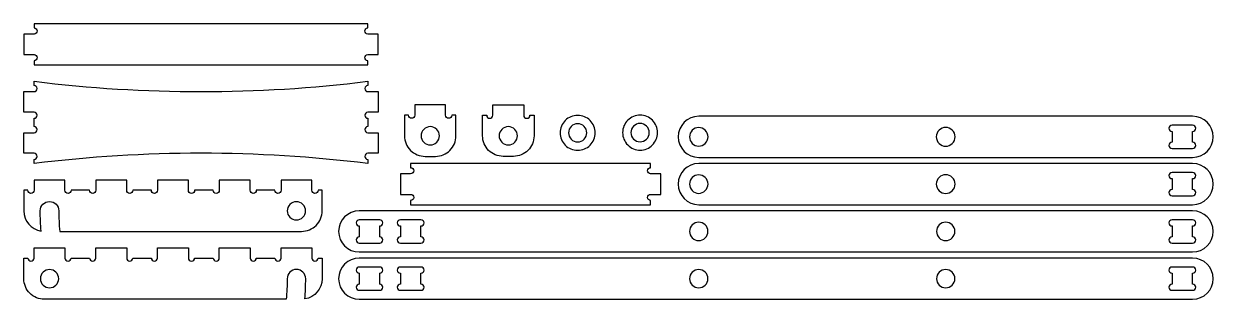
# Model space of a CAD drawing. Extents: x 8 to 1164, y 8 to 276.
import ezdxf

# ---------------------------------------------------------------- set-up
doc = ezdxf.new("R2010")
doc.units = 0
doc.layers.get('0').update_dxf_attribs({"linetype": 'CONTINUOUS'})
doc.layers.add('BLIND_SOCKETS', color=1, linetype='CONTINUOUS')

msp = doc.modelspace()

# ---------------------------------------------------------------- linework, layer by layer
for points in [[(8, 246), (18, 246, -1), (18, 240), (18, 236), (342.4, 236), (342.4, 240, -1), (342.4, 246), (352.4, 246), (352.4, 266), (342.4, 266, -1), (342.4, 272), (342.4, 276), (18, 276), (18, 272, -1), (18, 266), (8, 266)], [(8, 150), (8, 170), (18, 170, 1), (18, 176), (18, 180), (18, 184, 1), (18, 190), (8, 190), (8, 210), (18, 210, 1), (18, 216), (18, 220, 0.061652), (342.4, 220), (342.4, 216, 1), (342.4, 210), (352.4, 210), (352.4, 190), (342.4, 190, 1), (342.4, 184), (342.4, 180), (342.4, 176, 1), (342.4, 170), (352.4, 170), (352.4, 150), (342.4, 150, 1), (342.4, 144), (342.4, 140, 0.061652), (18, 140), (18, 144, 1), (18, 150)], [(398, 147), (408, 147, 0.414214), (428, 167), (428, 187), (424, 187, -1), (418, 187), (418, 197), (388, 197), (388, 187, -1), (382, 187), (378, 187), (378, 167, 0.414214)], [(473.9, 147, -0.414214), (453.9, 167), (453.9, 187), (457.9, 187, 1), (463.9, 187), (463.9, 197), (493.9, 197), (493.9, 187, 1), (499.9, 187), (503.9, 187), (503.9, 167, -0.414214), (483.9, 147)], [(546.3, 186.9, 0.414214), (529.3, 169.9, 0.414214), (546.3, 152.9, 0.414214), (563.3, 169.9, 0.414214)], [(607, 187.1, 0.414214), (590, 170.1, 0.414214), (607, 153.1, 0.414214), (624, 170.1, 0.414214)], [(664, 186, 1), (664, 146), (1144, 146, 1), (1144, 186)], [(546.3, 178.8, 0.414214), (537.4, 169.9, 0.414214), (546.3, 161, 0.414214), (555.2, 169.9, 0.414214)], [(607, 179, 0.414214), (598.1, 170.1, 0.414214), (607, 161.2, 0.414214), (615.9, 170.1, 0.414214)], [(664, 175, 0.414214), (655, 166, 0.414214), (664, 157, 0.414214), (673, 166, 0.414214)], [(904, 175.1, 0.414214), (894.9, 166, 0.414214), (904, 156.9, 0.414214), (913.1, 166, 0.414214)], [(384, 100), (617.2, 100), (617.2, 104, -1), (617.2, 110), (627.2, 110), (627.2, 130), (617.2, 130, -1), (617.2, 136), (617.2, 140), (384, 140), (384, 136, -1), (384, 130), (374, 130), (374, 110), (384, 110, -1), (384, 104)], [(664, 140, 1), (664, 100), (1144, 100, 1), (1144, 140)], [(664, 129, 0.414214), (655, 120, 0.414214), (664, 111, 0.414214), (673, 120, 0.414214)], [(904, 129.1, 0.414214), (894.9, 120, 0.414214), (904, 110.9, 0.414214), (913.1, 120, 0.414214)], [(24.8, 74.3, -0.019842), (24, 94, -1), (42, 94, 0.021676), (42.9, 74), (46.4, 74), (278, 74, 0.414214), (298, 94), (298, 114), (294, 114, -1), (288, 114), (288, 124), (258, 124), (258, 114, -1), (252, 114), (234, 114, -1), (228, 114), (228, 124), (198, 124), (198, 114, -1), (192, 114), (174, 114, -1), (168, 114), (168, 124), (138, 124), (138, 114, -1), (132, 114), (114, 114, -1), (108, 114), (108, 124), (78, 124), (78, 114, -1), (72, 114), (54, 114, -1), (48, 114), (48, 124), (18, 124), (18, 114, -1), (12, 114), (8, 114), (8, 94, 0.367659)], [(334, 94, 1), (334, 54), (664, 54), (1144, 54, 1), (1144, 94), (664, 94)], [(28, 8, -0.414214), (8, 28), (8, 48), (12, 48, 1), (18, 48), (18, 58), (48, 58), (48, 48, 1), (54, 48), (72, 48, 1), (78, 48), (78, 58), (108, 58), (108, 48, 1), (114, 48), (132, 48, 1), (138, 48), (138, 58), (168, 58), (168, 48, 1), (174, 48), (192, 48, 1), (198, 48), (198, 58), (228, 58), (228, 48, 1), (234, 48), (252, 48, 1), (258, 48), (258, 58), (288, 58), (288, 48, 1), (294, 48), (298, 48), (298, 28, -0.367659), (281.2, 8.3, 0.019842), (282, 28, 1), (264, 28, -0.021676), (263.1, 8), (259.6, 8)], [(334, 8), (664, 8), (1144, 8, 1), (1144, 48), (664, 48), (334, 48, 1)]]:
    msp.add_lwpolyline(points, format="xyb", close=True)
at = {"layer": 'BLIND_SOCKETS'}
for points in [[(403, 175.9, 0.414214), (394.1, 167, 0.414214), (403, 158.1, 0.414214), (411.9, 167, 0.414214)], [(478.9, 175.9, 0.414214), (470, 167, 0.414214), (478.9, 158.1, 0.414214), (487.8, 167, 0.414214)], [(1124, 154.7), (1144, 154.7, 1), (1144, 160.7), (1144, 171.3, 1), (1144, 177.3), (1124, 177.3, 1), (1124, 171.3), (1124, 160.7, 1)], [(1124, 108.7), (1144, 108.7, 1), (1144, 114.7), (1144, 125.3, 1), (1144, 131.3), (1124, 131.3, 1), (1124, 125.3), (1124, 114.7, 1)], [(273, 102.9, 0.414214), (264.1, 94, 0.414214), (273, 85.1, 0.414214), (281.9, 94, 0.414214)], [(334, 62.7), (354, 62.7, 1), (354, 68.7), (354, 79.3, 1), (354, 85.3), (334, 85.3, 1), (334, 79.3), (334, 68.7, 1)], [(374, 62.7), (394, 62.7, 1), (394, 68.7), (394, 79.3, 1), (394, 85.3), (374, 85.3, 1), (374, 79.3), (374, 68.7, 1)], [(664, 82.9, 0.414214), (655.1, 74, 0.414214), (664, 65.1, 0.414214), (672.9, 74, 0.414214)], [(904, 82.9, 0.414214), (895.1, 74, 0.414214), (904, 65.1, 0.414214), (912.9, 74, 0.414214)], [(1124, 62.7), (1144, 62.7, 1), (1144, 68.7), (1144, 79.3, 1), (1144, 85.3), (1124, 85.3, 1), (1124, 79.3), (1124, 68.7, 1)], [(33, 36.9, 0.414214), (24.1, 28, 0.414214), (33, 19.1, 0.414214), (41.9, 28, 0.414214)], [(334, 16.7), (354, 16.7, 1), (354, 22.7), (354, 33.3, 1), (354, 39.3), (334, 39.3, 1), (334, 33.3), (334, 22.7, 1)], [(374, 16.7), (394, 16.7, 1), (394, 22.7), (394, 33.3, 1), (394, 39.3), (374, 39.3, 1), (374, 33.3), (374, 22.7, 1)], [(664, 36.9, 0.414214), (655.1, 28, 0.414214), (664, 19.1, 0.414214), (672.9, 28, 0.414214)], [(904, 36.9, 0.414214), (895.1, 28, 0.414214), (904, 19.1, 0.414214), (912.9, 28, 0.414214)], [(1124, 16.7), (1144, 16.7, 1), (1144, 22.7), (1144, 33.3, 1), (1144, 39.3), (1124, 39.3, 1), (1124, 33.3), (1124, 22.7, 1)]]:
    msp.add_lwpolyline(points, format="xyb", close=True, dxfattribs=at)

doc.saveas('drawing.dxf')
